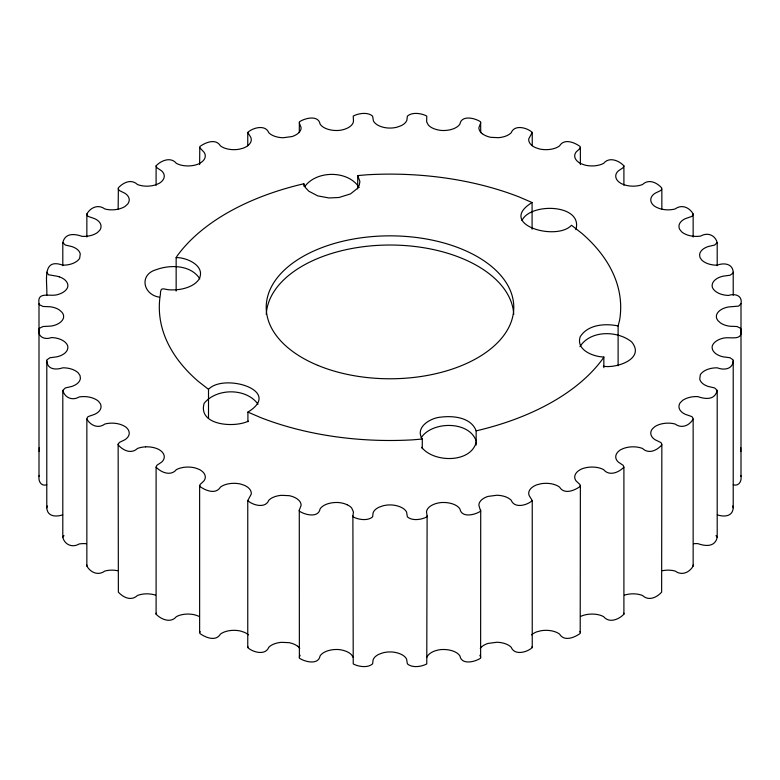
<?xml version="1.0" encoding="UTF-8"?>
<svg xmlns="http://www.w3.org/2000/svg" width="780" height="780" viewBox="0 0 780 780"><rect width="100%" height="100%" fill="white"/><g stroke="black" fill="none" stroke-linecap="round" stroke-linejoin="round"><path stroke-width="1.17" d="M62.673 514.849C55.984 517.111 47.317 516.701 46.78 507.819L46.8 359.941L49.949 357.747L56.599 356.869A16.263 9.389 0 0 0 61.659 355.192A16.965 9.789 0 0 0 64.584 353.35A17.677 10.208 0 0 0 66.651 351.127A18.242 10.53 0 0 0 67.84 346.866L67.714 345.969A18.681 10.784 0 0 0 66.3 343.434A18.232 10.53 0 0 0 63.931 341.25L62.965 340.616A17.511 10.111 0 0 0 59.592 339.037L58.334 338.627A16.526 9.535 0 0 0 54.239 337.779A16.263 9.389 0 0 0 51.314 337.584C44.372 340.343 36.748 336.385 39.253 328.409L42.959 326.527L51.217 326.06A16.361 9.448 0 0 0 55.224 325.055A16.936 9.779 0 0 0 58.607 323.505A17.53 10.12 0 0 0 60.46 322.208A17.872 10.316 0 0 0 61.932 320.736A18.194 10.501 0 0 0 62.985 319.127A18.427 10.637 0 0 0 63.58 317.392L63.58 315.598A18.398 10.627 0 0 0 61.932 312.253L59.572 310.118A17.228 9.945 0 0 0 56.423 308.392A16.799 9.701 0 0 0 53.947 307.535A16.282 9.399 0 0 0 49.764 306.735L42.959 306.462L39.253 304.59C36.075 290.238 50.641 297.394 58.334 294.372A17.189 9.925 0 0 0 61.922 292.958A17.726 10.237 0 0 0 63.941 291.74A18.232 10.53 0 0 0 67.353 287.898L67.714 287.02A18.593 10.735 0 0 0 67.723 284.369A18.262 10.54 0 0 0 66.641 281.873A17.92 10.345 0 0 0 65.374 280.351A17.433 10.072 0 0 0 63.697 278.986A16.633 9.604 0 0 0 59.28 276.841M46.78 507.819L47.385 506.015M482.43 133.78A17.901 10.335 0 0 0 484.39 135.047A18.281 10.559 0 0 0 488.017 136.588A18.652 10.774 0 0 0 490.834 137.329L498.361 137.67A17.843 10.306 0 0 0 502.622 137.036A17.501 10.101 0 0 0 505.216 136.295A16.975 9.799 0 0 0 507.556 135.32A16.273 9.399 0 0 0 511.222 132.697C514.585 124.098 527.465 127.813 532.243 132.434L528.821 138.713A16.526 9.535 0 0 0 528.938 141.219L529.23 142.038A17.482 10.091 0 0 0 530.79 144.378A17.901 10.335 0 0 0 532.399 145.801A18.213 10.52 0 0 0 535.558 147.654L539.584 148.99A18.311 10.569 0 0 0 546.965 149.643A17.813 10.286 0 0 0 551.265 149.204A17.228 9.945 0 0 0 553.937 148.58A16.741 9.672 0 0 0 556.393 147.693A16.312 9.418 0 0 0 559.533 145.909C564.291 138.031 574.645 142.545 580.203 146.572L579.93 148.502L576.303 151.837A16.244 9.379 0 0 0 574.967 154.264A16.507 9.526 0 0 0 574.714 155.932L574.782 156.761A17.423 10.062 0 0 0 575.698 159.218A17.979 10.374 0 0 0 577.658 161.509A18.457 10.657 0 0 0 580.603 163.507L584.493 164.96A18.252 10.54 0 0 0 590.236 165.877A17.881 10.325 0 0 0 593.161 165.916A17.501 10.101 0 0 0 596.027 165.672L598.777 165.155A16.312 9.418 0 0 0 603.661 163.322C609.277 156.409 619.115 160.67 623.902 165.838L623.103 167.72L618.628 170.693A16.253 9.379 0 0 0 616.649 172.965A16.517 9.535 0 0 0 615.947 174.583A17.258 9.965 0 0 0 615.829 177.089A17.677 10.199 0 0 0 616.346 178.747A18.057 10.423 0 0 0 617.341 180.365A18.271 10.55 0 0 0 618.803 181.886L620.734 183.28A18.642 10.764 0 0 0 624.458 184.85A18.33 10.588 0 0 0 627.178 185.562L628.582 185.816A17.599 10.159 0 0 0 634.355 186.137L635.798 186.04A16.555 9.555 0 0 0 639.961 185.338A16.234 9.37 0 0 0 642.535 184.499C648.784 178.61 656.76 182.54 661.635 187.834L661.479 189.774L660.553 190.603L655.317 193.138A16.244 9.379 0 0 0 652.743 195.205A16.517 9.535 0 0 0 651.622 196.745L651.232 197.545A17.492 10.101 0 0 0 650.793 200.041A17.95 10.364 0 0 0 651.427 202.566A18.349 10.598 0 0 0 653.162 204.994L653.991 205.764A18.603 10.744 0 0 0 657.238 207.646A18.252 10.54 0 0 0 661.06 208.972A17.94 10.364 0 0 0 663.819 209.528A17.433 10.062 0 0 0 666.666 209.81L668.119 209.849A16.38 9.457 0 0 0 675.197 208.933C681.779 204.019 689.51 207.49 693.147 213.954L692.474 215.855L691.324 216.586L685.474 218.624A16.38 9.457 0 0 0 680.852 221.842A16.955 9.789 0 0 0 679.76 223.392A17.589 10.159 0 0 0 679 225.878A18.164 10.491 0 0 0 679.663 229.291L681.554 231.738A18.437 10.647 0 0 0 684.508 233.737A18.223 10.52 0 0 0 686.849 234.78L688.116 235.209A17.404 10.043 0 0 0 693.586 236.281L695.029 236.379A16.312 9.418 0 0 0 700.83 236.018C707.548 232.001 715.25 235.17 717.2 242.59L714.685 245.037L708.357 246.509A16.292 9.409 0 0 0 703.813 248.625A17.092 9.867 0 0 0 700.83 251.472A17.94 10.354 0 0 0 699.611 254.787L699.962 257.41L701.62 259.906A18.281 10.55 0 0 0 705.344 262.597A17.911 10.335 0 0 0 707.665 263.611A17.345 10.013 0 0 0 711.584 264.683A16.741 9.662 0 0 0 714.402 265.064A16.37 9.448 0 0 0 717.327 265.151C724.337 262.392 733.395 263.884 733.2 273.058L730.051 275.243L723.401 276.13A16.263 9.389 0 0 0 718.341 277.807A16.965 9.789 0 0 0 715.416 279.649A17.677 10.208 0 0 0 713.349 281.873A18.242 10.53 0 0 0 712.159 286.123L712.286 287.03A18.681 10.784 0 0 0 713.7 289.555A18.232 10.53 0 0 0 716.069 291.74L717.034 292.373A17.511 10.111 0 0 0 720.408 293.953L721.666 294.372A16.526 9.535 0 0 0 725.761 295.21A16.263 9.389 0 0 0 728.686 295.406C735.15 293.173 742.726 295.766 741 303.722L741 476.278C741.819 481.319 738.865 486.466 733.219 484.819M117.575 570.716A17.94 10.364 0 0 0 116.181 570.472A17.433 10.062 0 0 0 113.334 570.19L111.881 570.151A16.38 9.457 0 0 0 104.803 571.067C98.221 575.981 90.49 572.51 86.853 566.046L86.853 419.045L87.526 417.134L88.676 416.403L94.526 414.375A16.38 9.457 0 0 0 99.148 411.148A16.955 9.789 0 0 0 100.24 409.598A17.589 10.159 0 0 0 101 407.121A18.164 10.491 0 0 0 100.337 403.699L98.446 401.252A18.437 10.647 0 0 0 95.492 399.262A18.223 10.52 0 0 0 93.151 398.219L91.884 397.781A17.404 10.043 0 0 0 86.414 396.708L84.971 396.62A16.312 9.418 0 0 0 79.17 396.971C72.452 400.988 64.75 397.819 62.8 390.4L65.315 387.952L71.643 386.48A16.292 9.409 0 0 0 76.186 384.365A17.092 9.867 0 0 0 79.17 381.517A17.94 10.354 0 0 0 80.389 378.202L80.038 375.59L78.38 373.084A18.281 10.55 0 0 0 74.656 370.402A17.911 10.335 0 0 0 72.335 369.379A17.345 10.013 0 0 0 68.416 368.306A16.741 9.662 0 0 0 65.598 367.926A16.37 9.448 0 0 0 62.673 367.838C55.984 370.1 47.317 369.7 46.78 360.808M86.853 566.046L86.912 565.051M299.286 132.561L299.374 121.846C304.668 118.18 318.357 114.631 320.073 124.01A16.263 9.389 0 0 0 322.978 126.935A16.965 9.789 0 0 0 326.167 128.622A17.677 10.208 0 0 0 330.028 129.811A18.242 10.53 0 0 0 337.399 130.494L338.959 130.426A18.681 10.784 0 0 0 343.337 129.607A18.232 10.53 0 0 0 347.119 128.242L348.212 127.686A17.511 10.111 0 0 0 350.961 125.736L351.673 125.014A16.526 9.535 0 0 0 353.125 122.645A16.263 9.389 0 0 0 353.476 120.959L353.233 116.064C358.517 113.227 367.887 111.832 372.616 116.132L373.425 120.9A16.361 9.448 0 0 0 375.17 123.211A16.936 9.779 0 0 0 377.861 125.17A17.53 10.12 0 0 0 380.104 126.233A17.872 10.316 0 0 0 382.648 127.091A18.194 10.501 0 0 0 385.447 127.696A18.427 10.637 0 0 0 388.44 128.037L391.56 128.037A18.398 10.627 0 0 0 397.342 127.082L401.056 125.726A17.228 9.945 0 0 0 404.03 123.903A16.799 9.701 0 0 0 405.522 122.48A16.282 9.399 0 0 0 406.906 120.061L407.384 116.132C412.113 111.832 421.483 113.227 426.767 116.064L426.631 121.807L428.327 125.014A17.189 9.925 0 0 0 430.774 127.082A17.726 10.237 0 0 0 432.88 128.242A18.232 10.53 0 0 0 439.53 130.211L441.051 130.426A18.593 10.735 0 0 0 445.653 130.426A18.262 10.54 0 0 0 449.972 129.811A17.92 10.345 0 0 0 452.605 129.07A17.433 10.072 0 0 0 454.974 128.105A16.633 9.604 0 0 0 458.689 125.561A16.185 9.341 0 0 0 459.927 124.01C461.643 114.631 475.332 118.18 480.626 121.846L480.714 132.561M741 303.722L738.64 306.101L728.783 306.93A16.361 9.448 0 0 0 724.776 307.934A16.936 9.779 0 0 0 721.393 309.485A17.53 10.12 0 0 0 719.54 310.781A17.872 10.316 0 0 0 718.068 312.253A18.194 10.501 0 0 0 717.015 313.872A18.427 10.637 0 0 0 716.42 315.598L716.42 317.392A18.398 10.627 0 0 0 718.068 320.736L720.428 322.881A17.228 9.945 0 0 0 723.577 324.597A16.799 9.701 0 0 0 726.053 325.455A16.282 9.399 0 0 0 730.236 326.255L737.042 326.527L740.746 328.409C743.925 342.761 729.358 335.595 721.666 338.618A17.189 9.925 0 0 0 718.078 340.031A17.726 10.237 0 0 0 716.059 341.25A18.232 10.53 0 0 0 712.647 345.091L712.286 345.969A18.593 10.735 0 0 0 712.276 348.631A18.262 10.54 0 0 0 713.359 351.127A17.92 10.345 0 0 0 714.626 352.638A17.433 10.072 0 0 0 716.303 354.003A16.633 9.604 0 0 0 720.72 356.158A16.185 9.341 0 0 0 723.401 356.869L730.051 357.747L733.2 359.941C733.395 369.115 724.337 370.598 717.327 367.838A16.438 9.487 0 0 0 711.584 368.306A16.955 9.789 0 0 0 708.923 368.95A17.482 10.091 0 0 0 706.466 369.856A17.901 10.335 0 0 0 704.282 370.997A18.281 10.559 0 0 0 701.62 373.084A18.652 10.774 0 0 0 700.333 374.712L699.748 379.06A17.843 10.306 0 0 0 700.84 381.517A17.501 10.101 0 0 0 702.117 383.019A16.975 9.799 0 0 0 703.813 384.365A16.273 9.399 0 0 0 708.357 386.48L714.685 387.952L717.2 390.4C714.909 400.267 705.383 399.272 697.934 396.64A16.526 9.535 0 0 0 693.586 396.708L692.172 396.874A17.482 10.091 0 0 0 688.116 397.781A17.901 10.335 0 0 0 685.649 398.707A18.213 10.52 0 0 0 682.451 400.53L680.131 402.851A18.311 10.569 0 0 0 679 407.121A17.813 10.286 0 0 0 679.76 409.598A17.228 9.945 0 0 0 680.852 411.148A16.741 9.672 0 0 0 682.373 412.561A16.312 9.418 0 0 0 685.474 414.375L691.324 416.403L692.474 417.134L693.147 419.045C689.51 425.5 681.779 428.971 675.197 424.057A16.244 9.379 0 0 0 670.995 423.286A16.507 9.526 0 0 0 668.119 423.14L666.666 423.179A17.423 10.062 0 0 0 662.415 423.706A17.979 10.374 0 0 0 658.457 424.837A18.457 10.657 0 0 0 654.995 426.543L652.46 428.785A18.252 10.54 0 0 0 650.881 432.101A17.881 10.325 0 0 0 650.822 433.787A17.501 10.101 0 0 0 651.242 435.445L652.129 437.034A16.312 9.418 0 0 0 655.317 439.852L660.553 442.387L661.479 443.215L661.635 445.156C656.76 450.45 648.784 454.389 642.535 448.49A16.253 9.379 0 0 0 638.606 447.349A16.517 9.535 0 0 0 635.798 446.95A17.258 9.965 0 0 0 631.459 446.872A17.677 10.199 0 0 0 628.582 447.174A18.057 10.423 0 0 0 625.794 447.749A18.271 10.55 0 0 0 623.152 448.598L620.734 449.709A18.642 10.764 0 0 0 618.014 451.854A18.33 10.588 0 0 0 616.785 453.424L616.346 454.243A17.599 10.159 0 0 0 615.791 457.577L615.956 458.406A16.555 9.555 0 0 0 617.185 460.805A16.234 9.37 0 0 0 618.628 462.296L623.103 465.27L623.902 467.152C619.115 472.329 609.277 476.58 603.661 469.677A16.244 9.379 0 0 0 600.083 468.195A16.517 9.535 0 0 0 597.422 467.542L596.027 467.317A17.492 10.101 0 0 0 591.698 467.064A17.95 10.364 0 0 0 587.33 467.435A18.349 10.598 0 0 0 583.128 468.429L581.792 468.907A18.603 10.744 0 0 0 578.536 470.788A18.252 10.54 0 0 0 576.235 472.992A17.94 10.364 0 0 0 575.279 474.581A17.433 10.062 0 0 0 574.782 476.229L574.724 477.067A16.38 9.457 0 0 0 576.303 481.153L579.93 484.497L580.203 486.418C574.645 490.444 564.301 494.959 559.533 487.09A16.38 9.457 0 0 0 553.937 484.419A16.955 9.789 0 0 0 551.265 483.785A17.589 10.159 0 0 0 546.965 483.346A18.164 10.491 0 0 0 541.037 483.727L536.806 484.819A18.437 10.647 0 0 0 533.354 486.525A18.223 10.52 0 0 0 531.541 487.88L530.8 488.611A17.404 10.043 0 0 0 528.938 491.77L528.772 492.599A16.312 9.418 0 0 0 529.396 495.953L532.243 500.565C527.465 505.177 514.585 508.892 511.222 500.302A16.292 9.409 0 0 0 507.556 497.669A17.092 9.867 0 0 0 502.622 495.953A17.94 10.354 0 0 0 496.88 495.251L488.017 496.411A18.281 10.55 0 0 0 483.366 498.556A17.911 10.335 0 0 0 481.591 499.902A17.345 10.013 0 0 0 479.739 502.164A16.741 9.662 0 0 0 479.086 503.792A16.37 9.448 0 0 0 478.93 505.479L480.626 511.144C475.332 514.81 461.643 518.359 459.927 508.979A16.263 9.389 0 0 0 457.022 506.064A16.965 9.789 0 0 0 453.833 504.367A17.677 10.208 0 0 0 449.972 503.178A18.242 10.53 0 0 0 442.601 502.495L441.041 502.564A18.681 10.784 0 0 0 436.663 503.383A18.232 10.53 0 0 0 432.88 504.748L431.788 505.303A17.511 10.111 0 0 0 429.039 507.253L428.327 507.985A16.526 9.535 0 0 0 426.875 510.344A16.263 9.389 0 0 0 426.523 512.041L427.118 515.96L426.767 663.936C421.483 666.773 412.113 668.167 407.384 663.868L406.575 659.1A16.361 9.448 0 0 0 404.83 656.789A16.936 9.779 0 0 0 402.139 654.829A17.53 10.12 0 0 0 399.896 653.767A17.872 10.316 0 0 0 397.351 652.909A18.194 10.501 0 0 0 394.553 652.304A18.427 10.637 0 0 0 391.56 651.963L388.44 651.963A18.398 10.627 0 0 0 382.658 652.918L378.944 654.274A17.228 9.945 0 0 0 375.97 656.097A16.799 9.701 0 0 0 374.478 657.52A16.282 9.399 0 0 0 373.094 659.938L372.616 663.868C367.887 668.167 358.517 666.773 353.233 663.936L352.882 515.96L353.476 512.041L351.673 507.975A17.189 9.925 0 0 0 349.226 505.908A17.726 10.237 0 0 0 347.119 504.748M480.714 510.159L480.626 658.154C475.332 661.82 461.643 665.369 459.927 655.99A16.263 9.389 0 0 0 457.022 653.065A16.965 9.789 0 0 0 453.833 651.378A17.677 10.208 0 0 0 449.972 650.188A18.242 10.53 0 0 0 442.601 649.506L441.041 649.574A18.681 10.784 0 0 0 436.663 650.393A18.232 10.53 0 0 0 432.88 651.758L431.788 652.314A17.511 10.111 0 0 0 429.039 654.264L428.327 654.986A16.526 9.535 0 0 0 426.875 657.355M39.322 447.574L39.253 451.591M199.397 616.492L195.507 615.04A18.252 10.54 0 0 0 189.764 614.123A17.881 10.325 0 0 0 186.839 614.084A17.501 10.101 0 0 0 183.973 614.328L181.223 614.845A16.312 9.418 0 0 0 176.339 616.678C170.722 623.591 160.885 619.33 156.097 614.162L156.097 467.152L156.897 465.27L161.372 462.296A16.253 9.379 0 0 0 163.351 460.024A16.517 9.535 0 0 0 164.053 458.406A17.258 9.965 0 0 0 164.171 455.9A17.677 10.199 0 0 0 163.654 454.243A18.057 10.423 0 0 0 162.659 452.634A18.271 10.55 0 0 0 161.197 451.103L159.266 449.709A18.642 10.764 0 0 0 155.542 448.139A18.33 10.588 0 0 0 152.822 447.427L151.418 447.174A17.599 10.159 0 0 0 145.645 446.852M156.097 614.162L156.195 613.187M199.631 164.551L199.797 146.572C205.355 142.545 215.699 138.031 220.467 145.909A16.38 9.457 0 0 0 226.064 148.58A16.955 9.789 0 0 0 228.735 149.204A17.589 10.159 0 0 0 233.035 149.643A18.164 10.491 0 0 0 238.963 149.263L243.194 148.171A18.437 10.647 0 0 0 246.646 146.464A18.223 10.52 0 0 0 248.459 145.109L249.2 144.378A17.404 10.043 0 0 0 251.062 141.219L251.228 140.39A16.312 9.418 0 0 0 250.604 137.046L247.757 132.434C252.535 127.813 265.415 124.098 268.778 132.697A16.292 9.409 0 0 0 272.444 135.32A17.092 9.867 0 0 0 277.378 137.036A17.94 10.354 0 0 0 283.12 137.738L291.983 136.578A18.281 10.55 0 0 0 296.634 134.433A17.911 10.335 0 0 0 298.409 133.088A17.345 10.013 0 0 0 300.261 130.835A16.741 9.662 0 0 0 300.914 129.207A16.37 9.448 0 0 0 301.07 127.52L299.286 122.84M580.369 485.452L580.203 633.428C574.645 637.455 564.301 641.969 559.533 634.091A16.38 9.457 0 0 0 553.937 631.42A16.955 9.789 0 0 0 551.265 630.796A17.589 10.159 0 0 0 546.965 630.357A18.164 10.491 0 0 0 541.037 630.737L536.806 631.829A18.437 10.647 0 0 0 533.354 633.535A18.223 10.52 0 0 0 531.541 634.891M297.57 646.22A17.901 10.335 0 0 0 295.61 644.953A18.281 10.559 0 0 0 291.983 643.412A18.652 10.774 0 0 0 289.165 642.671L281.639 642.33A17.843 10.306 0 0 0 277.378 642.964A17.501 10.101 0 0 0 274.784 643.705A16.975 9.799 0 0 0 272.444 644.68A16.273 9.399 0 0 0 268.778 647.303C265.415 655.902 252.535 652.187 247.757 647.566L247.757 500.565L251.179 494.276A16.526 9.535 0 0 0 251.062 491.77L250.77 490.952A17.482 10.091 0 0 0 249.21 488.611A17.901 10.335 0 0 0 247.601 487.188A18.213 10.52 0 0 0 244.442 485.345L240.416 484A18.311 10.569 0 0 0 233.035 483.346A17.813 10.286 0 0 0 228.735 483.785A17.228 9.945 0 0 0 226.064 484.419A16.741 9.672 0 0 0 223.607 485.296A16.312 9.418 0 0 0 220.467 487.081C215.709 494.959 205.355 490.444 199.797 486.418L200.07 484.497L203.697 481.153A16.244 9.379 0 0 0 205.033 478.725A16.507 9.526 0 0 0 205.286 477.067L205.218 476.229A17.423 10.062 0 0 0 204.301 473.772A17.979 10.374 0 0 0 202.342 471.49A18.457 10.657 0 0 0 199.397 469.492L195.507 468.029A18.252 10.54 0 0 0 189.764 467.113A17.881 10.325 0 0 0 186.839 467.084A17.501 10.101 0 0 0 183.973 467.317L181.223 467.834A16.312 9.418 0 0 0 176.339 469.677C170.722 476.58 160.885 472.329 156.097 467.152M247.757 647.566L247.933 646.591M118.151 209.479L118.365 187.834C123.24 182.54 131.216 178.61 137.465 184.499A16.253 9.379 0 0 0 141.394 185.64A16.517 9.535 0 0 0 144.203 186.04A17.258 9.965 0 0 0 148.541 186.118A17.677 10.199 0 0 0 151.418 185.816A18.057 10.423 0 0 0 154.206 185.24A18.271 10.55 0 0 0 156.848 184.392L159.266 183.28A18.642 10.764 0 0 0 161.986 181.136A18.33 10.588 0 0 0 163.215 179.566L163.654 178.747A17.599 10.159 0 0 0 164.209 175.422L164.044 174.583A16.555 9.555 0 0 0 162.815 172.185A16.234 9.37 0 0 0 161.372 170.693L156.897 167.72L156.097 165.838C160.885 160.66 170.722 156.409 176.339 163.322A16.244 9.379 0 0 0 179.917 164.804A16.517 9.535 0 0 0 182.578 165.448L183.973 165.672A17.492 10.101 0 0 0 188.302 165.925A17.95 10.364 0 0 0 192.67 165.565A18.349 10.598 0 0 0 196.872 164.56L198.208 164.083A18.603 10.744 0 0 0 201.464 162.211A18.252 10.54 0 0 0 203.765 160.007A17.94 10.364 0 0 0 204.721 158.408A17.433 10.062 0 0 0 205.218 156.761L205.276 155.932A16.38 9.457 0 0 0 203.697 151.837L199.631 147.547M62.8 265.678L62.8 242.59C65.091 232.723 74.617 233.717 82.066 236.35A16.526 9.535 0 0 0 86.414 236.281L87.828 236.116A17.482 10.091 0 0 0 91.884 235.209A17.901 10.335 0 0 0 94.351 234.283A18.213 10.52 0 0 0 97.549 232.459L99.869 230.139A18.311 10.569 0 0 0 101 225.878A17.813 10.286 0 0 0 100.24 223.392A17.228 9.945 0 0 0 99.148 221.842A16.741 9.672 0 0 0 97.627 220.428A16.312 9.418 0 0 0 94.526 218.614L88.676 216.586L87.526 215.855L86.853 213.954C90.49 207.49 98.221 204.019 104.803 208.933A16.244 9.379 0 0 0 109.005 209.703A16.507 9.526 0 0 0 111.881 209.849L113.334 209.81A17.423 10.062 0 0 0 117.585 209.284A17.979 10.374 0 0 0 121.543 208.153A18.457 10.657 0 0 0 125.005 206.447L127.54 204.204A18.252 10.54 0 0 0 129.119 200.889A17.881 10.325 0 0 0 129.178 199.202A17.501 10.101 0 0 0 128.758 197.545L127.871 195.955A16.312 9.418 0 0 0 124.683 193.138L119.447 190.603L118.151 188.819M717.2 390.4L717.2 537.41C714.909 547.277 705.383 546.283 697.934 543.65A16.526 9.535 0 0 0 693.586 543.718M618.111 365.781L618.111 325.933L619.612 320.131A230.685 133.185 0 0 0 582.017 233.493L571.496 225.264C556.374 241.673 496.47 224.26 532.087 202.527L532.087 229.232M46.78 484.819C40.736 486.671 37.859 480.46 39.253 475.41M740.746 451.591L740.678 447.574M86.414 543.718L84.971 543.621A16.312 9.418 0 0 0 79.17 543.982C72.452 547.999 64.75 544.83 62.8 537.41L63.98 535.587M579.95 346.671C590.314 330.037 617.497 330.359 631.683 341.933C645.733 359.014 615.947 368.638 603.33 366.2M427.118 515.96L426.767 516.935C421.483 519.763 412.113 521.157 407.384 516.857L406.575 512.09A16.361 9.448 0 0 0 404.83 509.779A16.936 9.779 0 0 0 402.139 507.819A17.53 10.12 0 0 0 399.896 506.756A17.872 10.316 0 0 0 397.351 505.908A18.194 10.501 0 0 0 394.553 505.294A18.427 10.637 0 0 0 391.56 504.952L388.44 504.952A18.398 10.627 0 0 0 382.658 505.908L378.944 507.263A17.228 9.945 0 0 0 375.97 509.087A16.799 9.701 0 0 0 374.478 510.52A16.282 9.399 0 0 0 373.094 512.928L372.616 516.857C367.887 521.157 358.517 519.763 353.233 516.935L352.882 515.96M46.78 295.269C47.609 282.214 41.164 257.459 62.673 265.151A16.438 9.487 0 0 0 68.416 264.683A16.955 9.789 0 0 0 71.078 264.04A17.482 10.091 0 0 0 73.534 263.133A17.901 10.335 0 0 0 75.718 262.002A18.281 10.559 0 0 0 78.38 259.906A18.652 10.774 0 0 0 79.667 258.277L80.252 253.929A17.843 10.306 0 0 0 79.16 251.472A17.501 10.101 0 0 0 77.883 249.98A16.975 9.799 0 0 0 76.186 248.625A16.273 9.399 0 0 0 71.643 246.509L65.315 245.037L62.8 242.59M155.542 595.15A18.33 10.588 0 0 0 152.822 594.438L151.418 594.184A17.599 10.159 0 0 0 145.645 593.863L144.203 593.96A16.555 9.555 0 0 0 140.039 594.662A16.234 9.37 0 0 0 137.465 595.501C131.216 601.39 123.24 597.46 118.365 592.166L118.151 444.171L119.447 442.387L124.683 439.852A16.244 9.379 0 0 0 127.257 437.785A16.517 9.535 0 0 0 128.378 436.254L128.768 435.445A17.492 10.101 0 0 0 129.207 432.949A17.95 10.364 0 0 0 128.573 430.423A18.349 10.598 0 0 0 126.838 427.996L126.009 427.226A18.603 10.744 0 0 0 122.762 425.344A18.252 10.54 0 0 0 118.94 424.018A17.94 10.364 0 0 0 116.181 423.462A17.433 10.062 0 0 0 113.334 423.179L111.881 423.14A16.38 9.457 0 0 0 104.803 424.057C98.221 428.971 90.49 425.5 86.853 419.045M733.219 360.808L733.219 507.819C732.683 516.701 724.015 517.111 717.327 514.849M353.125 657.355L351.673 654.986A17.189 9.925 0 0 0 349.226 652.918A17.726 10.237 0 0 0 347.119 651.758A18.232 10.53 0 0 0 340.47 649.789L338.949 649.574A18.593 10.735 0 0 0 334.347 649.574A18.262 10.54 0 0 0 330.028 650.188A17.92 10.345 0 0 0 327.395 650.929A17.433 10.072 0 0 0 325.026 651.895A16.633 9.604 0 0 0 321.311 654.44A16.185 9.341 0 0 0 320.073 655.99C318.357 665.369 304.668 661.82 299.374 658.154L299.286 510.159L301.07 505.479A16.438 9.487 0 0 0 300.261 502.164A16.955 9.789 0 0 0 299.14 500.624A17.482 10.091 0 0 0 297.57 499.21A17.901 10.335 0 0 0 295.61 497.942A18.281 10.559 0 0 0 291.983 496.411A18.652 10.774 0 0 0 289.165 495.671L281.639 495.329A17.843 10.306 0 0 0 277.378 495.953A17.501 10.101 0 0 0 274.784 496.694A16.975 9.799 0 0 0 272.444 497.679A16.273 9.399 0 0 0 268.778 500.302C265.415 508.892 252.535 505.177 247.757 500.565M480.714 122.84L478.93 127.52A16.438 9.487 0 0 0 479.739 130.835A16.955 9.789 0 0 0 480.86 132.366M299.286 657.16L300.115 655.249M304.619 186.771C316.329 170.147 348.231 170.128 359.19 187.531M421.122 437.785C432.139 420.917 469.882 420.556 476.375 441.587C471.432 463.418 433.524 462.862 421.697 447.291M532.243 500.565L532.243 647.566C527.465 652.187 514.585 655.902 511.222 647.303A16.292 9.409 0 0 0 507.556 644.68A17.092 9.867 0 0 0 502.622 642.964A17.94 10.354 0 0 0 496.88 642.262L488.017 643.422A18.281 10.55 0 0 0 483.366 645.567A17.911 10.335 0 0 0 481.591 646.913A17.345 10.013 0 0 0 480.246 648.385M248.459 634.891A17.901 10.335 0 0 0 247.601 634.198A18.213 10.52 0 0 0 244.442 632.346L240.416 631.01A18.311 10.569 0 0 0 233.035 630.357A17.813 10.286 0 0 0 228.735 630.796A17.228 9.945 0 0 0 226.064 631.42A16.741 9.672 0 0 0 223.607 632.307A16.312 9.418 0 0 0 220.467 634.091C215.709 641.969 205.355 637.455 199.797 633.428L200.07 631.498M521.947 220.535C530.234 202.342 583.42 203.892 575.864 229.7M623.902 467.152L623.902 614.162C619.115 619.34 609.277 623.591 603.661 616.678A16.244 9.379 0 0 0 600.083 615.196A16.517 9.535 0 0 0 597.422 614.552L596.027 614.328A17.492 10.101 0 0 0 591.698 614.075A17.95 10.364 0 0 0 587.33 614.435A18.349 10.598 0 0 0 583.128 615.44L581.792 615.917A18.603 10.744 0 0 0 580.603 616.502M693.147 419.045L693.147 566.046C689.51 572.51 681.779 575.981 675.197 571.067A16.244 9.379 0 0 0 670.995 570.297A16.507 9.526 0 0 0 668.119 570.151L666.666 570.19A17.423 10.062 0 0 0 662.415 570.716M176.153 291.096L176.153 257.585L177.197 255.889A230.685 133.185 0 0 1 301.889 184.216L303.859 183.817L305.614 187.804L308.822 191.207L317.801 195.907L329.053 197.964L339.027 197.486L350.493 193.908L357.474 188.37L359.336 184.987L359.873 181.389L357.718 175.588L367.273 174.769A230.685 133.185 0 0 1 519.051 196.911L532.087 202.527M618.111 325.933C605.192 323.252 587.896 324.431 580.213 336.736C575.679 350.035 593.414 356.762 603.847 357.035L602.803 358.732A230.685 133.185 0 0 1 478.111 430.394L476.141 430.804L476.141 445.01M208.504 418.275L208.504 389.347C223.626 372.947 283.53 390.361 247.913 412.094L247.913 421.795M248.274 421.132C234.741 427.986 197.642 425.627 204.136 403.299C216.616 387.933 246.392 387.816 258.005 404.196M422.282 448.724L422.282 439.033L412.727 439.842A230.685 133.185 0 0 1 260.949 417.7L247.913 412.094M145.645 446.852L144.203 446.95A16.555 9.555 0 0 0 140.039 447.661A16.234 9.37 0 0 0 137.465 448.49C131.216 454.389 123.24 450.45 118.365 445.156L118.151 444.171M176.153 257.585C187.102 257.371 206.505 266.233 198.744 279.698C194.639 285.246 187.785 287.83 181.243 289.136C177.06 289.897 172.79 290.072 168.548 289.75C163.03 289.107 160.475 286.533 160.387 294.489A230.685 133.185 0 0 0 197.983 381.118L208.504 389.347M159.169 297.131C143.189 294.596 138.859 274.735 156.029 269.744C170.186 264.449 190.915 264.8 199.816 278.831M716.02 535.587L717.2 537.41M422.282 439.033C414.511 427.264 430.784 417.7 440.973 417.125C453.375 415.545 471.071 417.378 476.141 430.804M732.615 506.015L733.219 507.819M579.93 631.498L580.369 632.453M479.885 655.249L480.714 657.16M740.746 475.41L741 476.278M532.067 646.591L532.243 647.566M623.805 613.187L623.902 614.162M299.286 510.159L299.374 511.144C304.668 514.81 318.357 518.359 320.073 508.979A16.185 9.341 0 0 1 321.311 507.439A16.633 9.604 0 0 1 325.026 504.884A17.433 10.072 0 0 1 327.395 503.919A17.92 10.345 0 0 1 330.028 503.188A18.262 10.54 0 0 1 334.347 502.564A18.593 10.735 0 0 1 338.949 502.564L340.47 502.768A18.232 10.53 0 0 1 347.119 504.748M693.088 565.051L693.147 566.046M46.78 272.181L48.467 274.745L56.599 276.13A16.185 9.341 0 0 1 59.28 276.841M733.219 272.181L733.219 295.269M717.2 242.59L717.2 265.678M693.147 213.954L693.147 237.032M661.85 188.819L661.85 209.479M661.85 444.171L661.635 592.166C656.76 597.46 648.784 601.39 642.535 595.501A16.253 9.379 0 0 0 638.606 594.36A16.517 9.535 0 0 0 635.798 593.96A17.258 9.965 0 0 0 631.459 593.882A17.677 10.199 0 0 0 628.582 594.184A18.057 10.423 0 0 0 625.794 594.76A18.271 10.55 0 0 0 624.448 595.15M623.902 165.838L623.902 185.279M603.847 357.035L603.847 367.682M580.369 147.547L580.369 164.551M532.243 132.434L532.243 145.792M357.718 175.588L357.718 188.916M303.859 183.817L303.859 186.186M247.757 132.434L247.757 145.792M199.631 485.452L199.631 632.453M156.097 165.838L156.097 185.279M86.853 213.954L86.853 237.032M62.8 390.4L62.8 537.41M39 303.722L39 476.278M299.14 647.634A16.955 9.789 0 0 1 299.754 648.385M297.716 646.24A17.501 10.101 0 0 1 299.276 647.654M482.284 133.76A17.501 10.101 0 0 1 480.724 132.346M266.273 314.457A123.786 71.468 0 0 1 390 245.027A123.786 71.468 0 0 1 513.727 314.457M317.85 365.381A123.786 71.468 0 0 0 513.182 314.35A123.786 71.468 0 0 0 338.969 242.2A123.786 71.468 0 0 0 317.85 365.381"/></g></svg>
